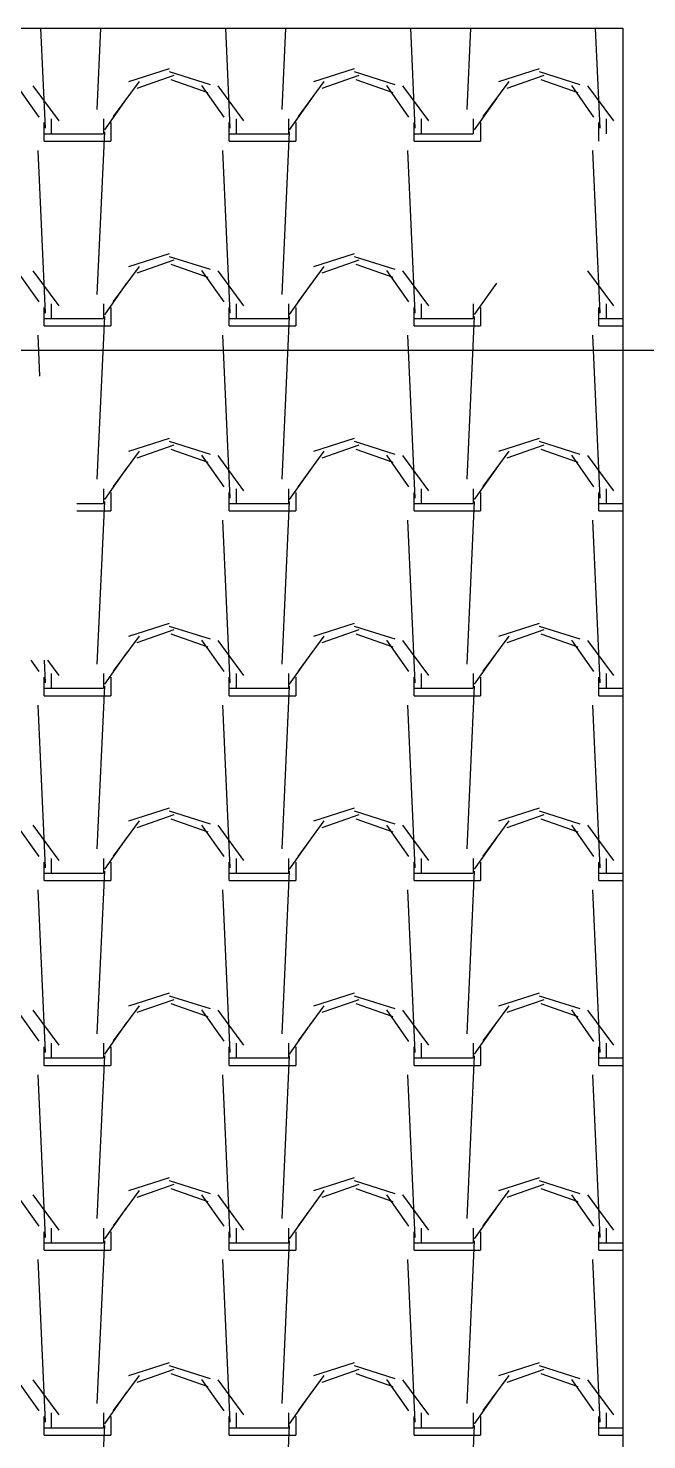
# Model space of a CAD drawing. Header units: millimetres. Extents: x 3923 to 4007, y 744 to 863.
# Drawn here: x 3937.775 to 3938.618, y 834.447 to 836.372 of the extents above; entities that cross this region are included whole.
import ezdxf

# ---------------------------------------------------------------- set-up
doc = ezdxf.new("R2010")
doc.units = ezdxf.units.MM
for name, color, linetype in [('-HIDRO', 8, 'Continuous'), ('A-PEN-B', 5, 'Continuous'), ('Esgoto', 5, 'Continuous')]:
    doc.layers.add(name, color=color, linetype=linetype)

msp = doc.modelspace()

# ---------------------------------------------------------------- linework, layer by layer
at = {"layer": '-HIDRO', "linetype": 'Continuous'}
for p, q in [((3936.3171, 836.3715), (3938.5851, 836.3715)), ((3937.7983, 836.2351), (3937.7921, 836.3715)), ((3937.869, 836.2607), (3937.874, 836.3715)), ((3938.0503, 836.2351), (3938.0441, 836.3715)), ((3938.121, 836.2607), (3938.126, 836.3715)), ((3938.3023, 836.2351), (3938.2961, 836.3715)), ((3938.373, 836.2607), (3938.378, 836.3715)), ((3938.5543, 836.2351), (3938.5481, 836.3715)), ((3938.5851, 836.3715), (3938.5851, 825.0315)), ((3937.967, 836.3161), (3937.9116, 836.2984)), ((3937.9735, 836.3072), (3937.9231, 836.2895)), ((3938.0231, 836.2945), (3937.9676, 836.3121)), ((3938.219, 836.3161), (3938.1636, 836.2984)), ((3938.2255, 836.3072), (3938.1751, 836.2895)), ((3938.2751, 836.2945), (3938.2196, 836.3121)), ((3938.471, 836.3161), (3938.4156, 836.2984)), ((3938.4775, 836.3072), (3938.4271, 836.2895)), ((3938.5271, 836.2945), (3938.4716, 836.3121)), ((3937.7897, 836.2504), (3937.7595, 836.2933)), ((3937.8169, 836.2451), (3937.7816, 836.293)), ((3937.9259, 836.2989), (3937.8906, 836.251)), ((3938.0202, 836.2836), (3937.9698, 836.3013)), ((3938.0417, 836.2504), (3938.0115, 836.2933)), ((3938.0688, 836.2451), (3938.0336, 836.293)), ((3938.1779, 836.2989), (3938.1426, 836.251)), ((3938.2722, 836.2836), (3938.2218, 836.3013)), ((3938.2937, 836.2504), (3938.2635, 836.2933)), ((3938.3208, 836.2451), (3938.2856, 836.293)), ((3938.4299, 836.2989), (3938.3946, 836.251)), ((3938.5242, 836.2836), (3938.4738, 836.3013)), ((3938.5457, 836.2504), (3938.5155, 836.2933)), ((3938.5728, 836.2451), (3938.5376, 836.293)), ((3937.9089, 836.2759), (3937.8786, 836.233)), ((3938.1609, 836.2759), (3938.1306, 836.2331)), ((3938.4129, 836.2759), (3938.3826, 836.2331)), ((3937.8068, 836.2277), (3937.8068, 836.2478)), ((3937.8774, 836.2478), (3937.8774, 836.2277)), ((3938.0588, 836.2277), (3938.0588, 836.2478)), ((3938.1294, 836.2478), (3938.1294, 836.2277)), ((3938.3108, 836.2277), (3938.3108, 836.2478)), ((3938.3814, 836.2478), (3938.3814, 836.2277)), ((3938.5628, 836.2277), (3938.5628, 836.2478)), ((3937.7967, 836.2176), (3937.7967, 836.2428)), ((3937.869, 836.0087), (3937.8791, 836.2305)), ((3937.8874, 836.2428), (3937.8874, 836.2176)), ((3938.0487, 836.2176), (3938.0487, 836.2428)), ((3938.121, 836.0087), (3938.1311, 836.2305)), ((3938.1394, 836.2428), (3938.1394, 836.2176)), ((3938.3007, 836.2176), (3938.3007, 836.2428)), ((3938.3914, 836.2428), (3938.3914, 836.2176)), ((3938.5527, 836.2176), (3938.5527, 836.2428)), ((3937.7967, 836.2277), (3937.8068, 836.2277)), ((3937.7967, 836.2176), (3937.8068, 836.2176)), ((3937.8068, 836.2277), (3937.8774, 836.2277)), ((3937.8068, 836.2176), (3937.8874, 836.2176)), ((3938.0487, 836.2277), (3938.0588, 836.2277)), ((3938.0487, 836.2176), (3938.0588, 836.2176)), ((3938.0588, 836.2277), (3938.1294, 836.2277)), ((3938.0588, 836.2176), (3938.1394, 836.2176)), ((3938.3007, 836.2277), (3938.3108, 836.2277)), ((3938.3007, 836.2176), (3938.3108, 836.2176)), ((3938.3108, 836.2277), (3938.3814, 836.2277)), ((3938.3108, 836.2176), (3938.3914, 836.2176)), ((3937.7983, 835.9831), (3937.7882, 836.2049)), ((3938.0503, 835.9831), (3938.0402, 836.2049)), ((3938.3023, 835.9831), (3938.2922, 836.2049)), ((3938.5543, 835.9831), (3938.5442, 836.2049)), ((3937.967, 836.0641), (3937.9116, 836.0464)), ((3937.9735, 836.0552), (3937.9231, 836.0375)), ((3938.0231, 836.0425), (3937.9676, 836.0601)), ((3938.219, 836.0641), (3938.1636, 836.0464)), ((3938.2255, 836.0552), (3938.1751, 836.0375)), ((3938.2751, 836.0425), (3938.2196, 836.0601)), ((3937.7897, 835.9984), (3937.7595, 836.0413)), ((3937.8169, 835.9931), (3937.7816, 836.041)), ((3937.9259, 836.0469), (3937.8906, 835.999)), ((3938.0202, 836.0316), (3937.9698, 836.0493)), ((3938.0417, 835.9984), (3938.0115, 836.0413)), ((3938.0689, 835.9931), (3938.0336, 836.041)), ((3938.1779, 836.0469), (3938.1426, 835.999)), ((3938.2722, 836.0316), (3938.2218, 836.0493)), ((3938.2937, 835.9984), (3938.2635, 836.0413)), ((3938.3208, 835.9931), (3938.2856, 836.041)), ((3938.5728, 835.9931), (3938.5376, 836.041)), ((3937.9089, 836.0239), (3937.8786, 835.981)), ((3938.1609, 836.0239), (3938.1306, 835.9811)), ((3938.4129, 836.0239), (3938.3826, 835.9811)), ((3937.7967, 835.9656), (3937.7967, 835.9908)), ((3937.8068, 835.9757), (3937.8068, 835.9958)), ((3937.869, 835.7567), (3937.8791, 835.9785)), ((3937.8774, 835.9958), (3937.8774, 835.9757)), ((3937.8874, 835.9908), (3937.8874, 835.9656)), ((3938.0487, 835.9656), (3938.0487, 835.9908)), ((3938.0588, 835.9757), (3938.0588, 835.9958)), ((3938.121, 835.7567), (3938.1311, 835.9785)), ((3938.1294, 835.9958), (3938.1294, 835.9757)), ((3938.1394, 835.9908), (3938.1394, 835.9656)), ((3938.3007, 835.9656), (3938.3007, 835.9908)), ((3938.3108, 835.9757), (3938.3108, 835.9958)), ((3938.373, 835.7567), (3938.3831, 835.9785)), ((3938.3814, 835.9958), (3938.3814, 835.9757)), ((3938.3914, 835.9908), (3938.3914, 835.9656)), ((3938.5527, 835.9656), (3938.5527, 835.9908)), ((3938.5628, 835.9757), (3938.5628, 835.9958)), ((3937.7967, 835.9757), (3937.8068, 835.9757)), ((3937.7967, 835.9656), (3937.8068, 835.9656)), ((3937.8068, 835.9757), (3937.8774, 835.9757)), ((3937.8068, 835.9656), (3937.8874, 835.9656)), ((3938.0487, 835.9757), (3938.0588, 835.9757)), ((3938.0487, 835.9656), (3938.0588, 835.9656)), ((3938.0588, 835.9757), (3938.1294, 835.9757)), ((3938.0588, 835.9656), (3938.1394, 835.9656)), ((3938.3007, 835.9757), (3938.3108, 835.9757)), ((3938.3007, 835.9656), (3938.3108, 835.9656)), ((3938.3108, 835.9757), (3938.3814, 835.9757)), ((3938.3108, 835.9656), (3938.3914, 835.9656)), ((3938.5527, 835.9757), (3938.5628, 835.9757)), ((3938.5527, 835.9656), (3938.5628, 835.9656)), ((3938.5628, 835.9757), (3938.5851, 835.9757)), ((3938.5628, 835.9656), (3938.5851, 835.9656)), ((3937.7908, 835.8971), (3937.7882, 835.9529)), ((3938.0503, 835.7311), (3938.0402, 835.9529)), ((3938.3023, 835.7311), (3938.2922, 835.9529)), ((3938.5543, 835.7311), (3938.5442, 835.9529)), ((3937.967, 835.8121), (3937.9116, 835.7944)), ((3938.0231, 835.7905), (3937.9676, 835.8081)), ((3938.219, 835.8121), (3938.1636, 835.7944)), ((3938.2751, 835.7905), (3938.2196, 835.8081)), ((3938.471, 835.8121), (3938.4156, 835.7944)), ((3938.5271, 835.7905), (3938.4716, 835.8081)), ((3937.9259, 835.7949), (3937.8906, 835.747)), ((3937.9735, 835.8032), (3937.9231, 835.7855)), ((3938.0202, 835.7796), (3937.9698, 835.7973)), ((3938.0417, 835.7464), (3938.0115, 835.7893)), ((3938.0689, 835.7411), (3938.0336, 835.789)), ((3938.1779, 835.7949), (3938.1426, 835.747)), ((3938.2255, 835.8032), (3938.1751, 835.7855)), ((3938.2722, 835.7796), (3938.2218, 835.7973)), ((3938.2937, 835.7464), (3938.2635, 835.7893)), ((3938.3209, 835.7411), (3938.2856, 835.789)), ((3938.4299, 835.7949), (3938.3946, 835.747)), ((3938.4775, 835.8032), (3938.4271, 835.7855)), ((3938.5242, 835.7796), (3938.4738, 835.7973)), ((3938.5457, 835.7464), (3938.5155, 835.7893)), ((3938.5728, 835.7411), (3938.5376, 835.789)), ((3937.9089, 835.7719), (3937.8786, 835.7291)), ((3938.1609, 835.7719), (3938.1306, 835.7291)), ((3938.4129, 835.7719), (3938.3826, 835.7291)), ((3937.8774, 835.7438), (3937.8774, 835.7237)), ((3937.8874, 835.7388), (3937.8874, 835.7136)), ((3938.0487, 835.7136), (3938.0487, 835.7388)), ((3938.0588, 835.7237), (3938.0588, 835.7438)), ((3938.1294, 835.7438), (3938.1294, 835.7237)), ((3938.1394, 835.7388), (3938.1394, 835.7136)), ((3938.3007, 835.7136), (3938.3007, 835.7388)), ((3938.3108, 835.7237), (3938.3108, 835.7438)), ((3938.3814, 835.7438), (3938.3814, 835.7237)), ((3938.3914, 835.7388), (3938.3914, 835.7136)), ((3938.5527, 835.7136), (3938.5527, 835.7388)), ((3938.5628, 835.7237), (3938.5628, 835.7438)), ((3937.8412, 835.7237), (3937.8774, 835.7237)), ((3937.8412, 835.7136), (3937.8874, 835.7136)), ((3937.869, 835.5047), (3937.8791, 835.7265)), ((3938.0487, 835.7237), (3938.0588, 835.7237)), ((3938.0487, 835.7136), (3938.0588, 835.7136)), ((3938.0588, 835.7237), (3938.1294, 835.7237)), ((3938.0588, 835.7136), (3938.1394, 835.7136)), ((3938.121, 835.5047), (3938.1311, 835.7265)), ((3938.3007, 835.7237), (3938.3108, 835.7237)), ((3938.3007, 835.7136), (3938.3108, 835.7136)), ((3938.3108, 835.7237), (3938.3814, 835.7237)), ((3938.3108, 835.7136), (3938.3914, 835.7136)), ((3938.373, 835.5047), (3938.3831, 835.7265)), ((3938.5527, 835.7237), (3938.5628, 835.7237)), ((3938.5527, 835.7136), (3938.5628, 835.7136)), ((3938.5628, 835.7237), (3938.5851, 835.7237)), ((3938.5628, 835.7136), (3938.5851, 835.7136)), ((3938.0503, 835.4791), (3938.0402, 835.7009)), ((3938.3023, 835.4791), (3938.2922, 835.7009)), ((3938.5543, 835.4791), (3938.5442, 835.7009)), ((3937.967, 835.5601), (3937.9116, 835.5424)), ((3938.0231, 835.5385), (3937.9676, 835.5561)), ((3938.219, 835.5601), (3938.1636, 835.5424)), ((3938.2751, 835.5385), (3938.2196, 835.5561)), ((3938.471, 835.5601), (3938.4156, 835.5424)), ((3938.5271, 835.5385), (3938.4716, 835.5561)), ((3937.9259, 835.5429), (3937.8906, 835.495)), ((3937.9735, 835.5512), (3937.9231, 835.5335)), ((3938.0202, 835.5276), (3937.9698, 835.5453)), ((3938.0417, 835.4944), (3938.0115, 835.5373)), ((3938.0689, 835.4891), (3938.0336, 835.537)), ((3938.1779, 835.5429), (3938.1426, 835.495)), ((3938.2255, 835.5512), (3938.1751, 835.5335)), ((3938.2722, 835.5276), (3938.2218, 835.5453)), ((3938.2937, 835.4944), (3938.2635, 835.5373)), ((3938.3209, 835.4891), (3938.2856, 835.537)), ((3938.4299, 835.5429), (3938.3946, 835.495)), ((3938.4775, 835.5512), (3938.4271, 835.5335)), ((3938.5242, 835.5276), (3938.4738, 835.5453)), ((3938.5457, 835.4944), (3938.5155, 835.5373)), ((3938.5728, 835.4891), (3938.5376, 835.537)), ((3937.9089, 835.5199), (3937.8786, 835.4771)), ((3938.1609, 835.5199), (3938.1306, 835.4771)), ((3938.4129, 835.5199), (3938.3826, 835.4771)), ((3937.7897, 835.4945), (3937.7787, 835.5101)), ((3937.7983, 835.4791), (3937.7969, 835.5101)), ((3937.8169, 835.4891), (3937.8014, 835.5101)), ((3937.7967, 835.4616), (3937.7967, 835.4868)), ((3937.8068, 835.4717), (3937.8068, 835.4918)), ((3937.8774, 835.4918), (3937.8774, 835.4717)), ((3937.8874, 835.4868), (3937.8874, 835.4616)), ((3938.0487, 835.4616), (3938.0487, 835.4868)), ((3938.0588, 835.4717), (3938.0588, 835.4918)), ((3938.1294, 835.4918), (3938.1294, 835.4717)), ((3938.1394, 835.4868), (3938.1394, 835.4616)), ((3938.3007, 835.4616), (3938.3007, 835.4868)), ((3938.3108, 835.4717), (3938.3108, 835.4918)), ((3938.3814, 835.4918), (3938.3814, 835.4717)), ((3938.3914, 835.4868), (3938.3914, 835.4616)), ((3938.5527, 835.4616), (3938.5527, 835.4868)), ((3938.5628, 835.4717), (3938.5628, 835.4918)), ((3937.7967, 835.4717), (3937.8068, 835.4717)), ((3937.7967, 835.4616), (3937.8068, 835.4616)), ((3937.8068, 835.4717), (3937.8774, 835.4717)), ((3937.8068, 835.4616), (3937.8874, 835.4616)), ((3937.869, 835.2527), (3937.8791, 835.4745)), ((3938.0487, 835.4717), (3938.0588, 835.4717)), ((3938.0487, 835.4616), (3938.0588, 835.4616)), ((3938.0588, 835.4717), (3938.1294, 835.4717)), ((3938.0588, 835.4616), (3938.1394, 835.4616)), ((3938.121, 835.2527), (3938.1311, 835.4745)), ((3938.3007, 835.4717), (3938.3108, 835.4717)), ((3938.3007, 835.4616), (3938.3108, 835.4616)), ((3938.3108, 835.4717), (3938.3814, 835.4717)), ((3938.3108, 835.4616), (3938.3914, 835.4616)), ((3938.373, 835.2527), (3938.3831, 835.4745)), ((3938.5527, 835.4717), (3938.5628, 835.4717)), ((3938.5527, 835.4616), (3938.5628, 835.4616)), ((3938.5628, 835.4717), (3938.5851, 835.4717)), ((3938.5628, 835.4616), (3938.5851, 835.4616)), ((3937.7983, 835.2271), (3937.7882, 835.4489)), ((3938.0503, 835.2271), (3938.0402, 835.4489)), ((3938.3023, 835.2271), (3938.2922, 835.4489)), ((3938.5543, 835.2271), (3938.5442, 835.4489)), ((3937.967, 835.3081), (3937.9116, 835.2904)), ((3938.219, 835.3081), (3938.1636, 835.2904)), ((3938.471, 835.3081), (3938.4156, 835.2904)), ((3937.7897, 835.2425), (3937.7595, 835.2853)), ((3937.9259, 835.2909), (3937.8906, 835.243)), ((3937.9735, 835.2992), (3937.9231, 835.2815)), ((3938.0231, 835.2865), (3937.9676, 835.3041)), ((3938.0202, 835.2756), (3937.9698, 835.2933)), ((3938.0417, 835.2425), (3938.0115, 835.2853)), ((3938.1779, 835.2909), (3938.1426, 835.243)), ((3938.2255, 835.2992), (3938.1751, 835.2815)), ((3938.2751, 835.2865), (3938.2196, 835.3041)), ((3938.2722, 835.2756), (3938.2218, 835.2933)), ((3938.2937, 835.2424), (3938.2635, 835.2853)), ((3938.4299, 835.2909), (3938.3946, 835.243)), ((3938.4775, 835.2992), (3938.4271, 835.2815)), ((3938.5271, 835.2865), (3938.4716, 835.3041)), ((3938.5242, 835.2756), (3938.4738, 835.2933)), ((3938.5457, 835.2424), (3938.5155, 835.2853)), ((3937.8169, 835.2371), (3937.7816, 835.285)), ((3937.9089, 835.2679), (3937.8786, 835.2251)), ((3938.0689, 835.2371), (3938.0336, 835.285)), ((3938.1609, 835.2679), (3938.1306, 835.2251)), ((3938.3209, 835.2371), (3938.2856, 835.285)), ((3938.4129, 835.2679), (3938.3826, 835.2251)), ((3938.5729, 835.2371), (3938.5376, 835.285)), ((3937.7967, 835.2096), (3937.7967, 835.2348)), ((3937.8068, 835.2197), (3937.8068, 835.2398)), ((3937.8774, 835.2398), (3937.8774, 835.2197)), ((3937.8874, 835.2348), (3937.8874, 835.2096)), ((3938.0487, 835.2096), (3938.0487, 835.2348)), ((3938.0588, 835.2197), (3938.0588, 835.2398)), ((3938.1294, 835.2398), (3938.1294, 835.2197)), ((3938.1394, 835.2348), (3938.1394, 835.2096)), ((3938.3007, 835.2096), (3938.3007, 835.2348)), ((3938.3108, 835.2197), (3938.3108, 835.2398)), ((3938.3814, 835.2398), (3938.3814, 835.2197)), ((3938.3914, 835.2348), (3938.3914, 835.2096)), ((3938.5527, 835.2096), (3938.5527, 835.2348)), ((3938.5628, 835.2197), (3938.5628, 835.2398)), ((3937.7967, 835.2197), (3937.8068, 835.2197)), ((3937.7967, 835.2096), (3937.8068, 835.2096)), ((3937.8068, 835.2197), (3937.8774, 835.2197)), ((3937.8068, 835.2096), (3937.8874, 835.2096)), ((3937.869, 835.0007), (3937.8791, 835.2225)), ((3938.0487, 835.2197), (3938.0588, 835.2197)), ((3938.0487, 835.2096), (3938.0588, 835.2096)), ((3938.0588, 835.2197), (3938.1294, 835.2197)), ((3938.0588, 835.2096), (3938.1394, 835.2096)), ((3938.121, 835.0007), (3938.1311, 835.2225)), ((3938.3007, 835.2197), (3938.3108, 835.2197)), ((3938.3007, 835.2096), (3938.3108, 835.2096)), ((3938.3108, 835.2197), (3938.3814, 835.2197)), ((3938.3108, 835.2096), (3938.3914, 835.2096)), ((3938.373, 835.0007), (3938.3831, 835.2225)), ((3938.5527, 835.2197), (3938.5628, 835.2197)), ((3938.5527, 835.2096), (3938.5628, 835.2096)), ((3938.5628, 835.2197), (3938.5851, 835.2197)), ((3938.5628, 835.2096), (3938.5851, 835.2096)), ((3937.7983, 834.9751), (3937.7882, 835.1969)), ((3938.0503, 834.9751), (3938.0402, 835.1969)), ((3938.3023, 834.9751), (3938.2922, 835.1969)), ((3938.5543, 834.9751), (3938.5442, 835.1969)), ((3937.967, 835.0561), (3937.9116, 835.0384)), ((3938.219, 835.0561), (3938.1636, 835.0384)), ((3938.471, 835.0561), (3938.4156, 835.0384)), ((3937.9259, 835.0389), (3937.8906, 834.991)), ((3937.9735, 835.0472), (3937.9231, 835.0295)), ((3938.0231, 835.0345), (3937.9676, 835.0521)), ((3938.0202, 835.0236), (3937.9698, 835.0413)), ((3938.1779, 835.0389), (3938.1426, 834.991)), ((3938.2255, 835.0472), (3938.1751, 835.0295)), ((3938.2751, 835.0345), (3938.2196, 835.0521)), ((3938.2722, 835.0236), (3938.2218, 835.0413)), ((3938.4299, 835.0389), (3938.3946, 834.991)), ((3938.4775, 835.0472), (3938.4271, 835.0295)), ((3938.5271, 835.0345), (3938.4716, 835.0521)), ((3938.5242, 835.0236), (3938.4738, 835.0413)), ((3937.7897, 834.9905), (3937.7595, 835.0333)), ((3937.8169, 834.9851), (3937.7816, 835.033)), ((3937.9089, 835.0159), (3937.8786, 834.9731)), ((3938.0417, 834.9905), (3938.0115, 835.0333)), ((3938.0689, 834.9851), (3938.0336, 835.033)), ((3938.1609, 835.0159), (3938.1306, 834.9731)), ((3938.2937, 834.9904), (3938.2635, 835.0333)), ((3938.3209, 834.9851), (3938.2856, 835.033)), ((3938.4129, 835.0159), (3938.3826, 834.9731)), ((3938.5457, 834.9904), (3938.5155, 835.0333)), ((3938.5729, 834.9851), (3938.5376, 835.033)), ((3937.7967, 834.9576), (3937.7967, 834.9828)), ((3937.8068, 834.9677), (3937.8068, 834.9878)), ((3937.8774, 834.9878), (3937.8774, 834.9677)), ((3937.8874, 834.9828), (3937.8874, 834.9576)), ((3938.0487, 834.9576), (3938.0487, 834.9828)), ((3938.0588, 834.9677), (3938.0588, 834.9878)), ((3938.1294, 834.9878), (3938.1294, 834.9677)), ((3938.1394, 834.9828), (3938.1394, 834.9576)), ((3938.3007, 834.9576), (3938.3007, 834.9828)), ((3938.3108, 834.9677), (3938.3108, 834.9878)), ((3938.3814, 834.9878), (3938.3814, 834.9677)), ((3938.3914, 834.9828), (3938.3914, 834.9576)), ((3938.5527, 834.9576), (3938.5527, 834.9828)), ((3938.5628, 834.9677), (3938.5628, 834.9878)), ((3937.7967, 834.9677), (3937.8068, 834.9677)), ((3937.8068, 834.9677), (3937.8774, 834.9677)), ((3937.869, 834.7487), (3937.8791, 834.9705)), ((3938.0487, 834.9677), (3938.0588, 834.9677)), ((3938.0588, 834.9677), (3938.1294, 834.9677)), ((3938.121, 834.7487), (3938.1311, 834.9705)), ((3938.3007, 834.9677), (3938.3108, 834.9677)), ((3938.3108, 834.9677), (3938.3814, 834.9677)), ((3938.373, 834.7487), (3938.3831, 834.9705)), ((3938.5527, 834.9677), (3938.5628, 834.9677)), ((3938.5628, 834.9677), (3938.5851, 834.9677)), ((3937.7983, 834.7231), (3937.7882, 834.9449)), ((3937.7967, 834.9576), (3937.8068, 834.9576)), ((3937.8068, 834.9576), (3937.8874, 834.9576)), ((3938.0503, 834.7231), (3938.0402, 834.9449)), ((3938.0487, 834.9576), (3938.0588, 834.9576)), ((3938.0588, 834.9576), (3938.1394, 834.9576)), ((3938.3023, 834.7231), (3938.2922, 834.9449)), ((3938.3007, 834.9576), (3938.3108, 834.9576)), ((3938.3108, 834.9576), (3938.3914, 834.9576)), ((3938.5543, 834.7231), (3938.5442, 834.9449)), ((3938.5527, 834.9576), (3938.5628, 834.9576)), ((3938.5628, 834.9576), (3938.5851, 834.9576)), ((3937.9259, 834.7869), (3937.8906, 834.739)), ((3937.967, 834.8041), (3937.9116, 834.7864)), ((3937.9735, 834.7952), (3937.9231, 834.7775)), ((3938.0231, 834.7825), (3937.9676, 834.8001)), ((3938.0202, 834.7716), (3937.9698, 834.7892)), ((3938.1779, 834.7869), (3938.1426, 834.739)), ((3938.219, 834.8041), (3938.1636, 834.7864)), ((3938.2255, 834.7952), (3938.1751, 834.7775)), ((3938.2751, 834.7825), (3938.2196, 834.8001)), ((3938.2722, 834.7716), (3938.2218, 834.7892)), ((3938.4299, 834.7869), (3938.3946, 834.739)), ((3938.471, 834.8041), (3938.4156, 834.7864)), ((3938.4775, 834.7952), (3938.4271, 834.7775)), ((3938.5271, 834.7825), (3938.4716, 834.8001)), ((3938.5242, 834.7716), (3938.4738, 834.7892)), ((3937.7897, 834.7385), (3937.7595, 834.7813)), ((3937.8169, 834.7331), (3937.7816, 834.781)), ((3938.0417, 834.7385), (3938.0115, 834.7813)), ((3938.0689, 834.7331), (3938.0336, 834.781)), ((3938.2937, 834.7385), (3938.2635, 834.7813)), ((3938.3209, 834.7331), (3938.2856, 834.781)), ((3938.5457, 834.7384), (3938.5155, 834.7813)), ((3938.5729, 834.7331), (3938.5376, 834.781)), ((3937.9089, 834.7639), (3937.8786, 834.7211)), ((3938.1609, 834.7639), (3938.1306, 834.7211)), ((3938.4129, 834.7639), (3938.3826, 834.7211)), ((3937.7967, 834.7056), (3937.7967, 834.7308)), ((3937.8068, 834.7157), (3937.8068, 834.7358)), ((3937.8774, 834.7358), (3937.8774, 834.7157)), ((3937.8874, 834.7308), (3937.8874, 834.7056)), ((3938.0487, 834.7056), (3938.0487, 834.7308)), ((3938.0588, 834.7157), (3938.0588, 834.7358)), ((3938.1294, 834.7358), (3938.1294, 834.7157)), ((3938.1394, 834.7308), (3938.1394, 834.7056)), ((3938.3007, 834.7056), (3938.3007, 834.7308)), ((3938.3108, 834.7157), (3938.3108, 834.7358)), ((3938.3814, 834.7358), (3938.3814, 834.7157)), ((3938.3914, 834.7308), (3938.3914, 834.7056)), ((3938.5527, 834.7056), (3938.5527, 834.7308)), ((3938.5628, 834.7157), (3938.5628, 834.7358)), ((3937.7967, 834.7157), (3937.8068, 834.7157)), ((3937.8068, 834.7157), (3937.8774, 834.7157)), ((3937.869, 834.4967), (3937.8791, 834.7185)), ((3938.0487, 834.7157), (3938.0588, 834.7157)), ((3938.0588, 834.7157), (3938.1294, 834.7157)), ((3938.121, 834.4967), (3938.1311, 834.7185)), ((3938.3007, 834.7157), (3938.3108, 834.7157)), ((3938.3108, 834.7157), (3938.3814, 834.7157)), ((3938.373, 834.4967), (3938.3831, 834.7185)), ((3938.5527, 834.7157), (3938.5628, 834.7157)), ((3938.5628, 834.7157), (3938.5851, 834.7157)), ((3937.7983, 834.4711), (3937.7882, 834.6929)), ((3937.7967, 834.7056), (3937.8068, 834.7056)), ((3937.8068, 834.7056), (3937.8874, 834.7056)), ((3938.0503, 834.4711), (3938.0402, 834.6929)), ((3938.0487, 834.7056), (3938.0588, 834.7056)), ((3938.0588, 834.7056), (3938.1394, 834.7056)), ((3938.3023, 834.4711), (3938.2922, 834.6929)), ((3938.3007, 834.7056), (3938.3108, 834.7056)), ((3938.3108, 834.7056), (3938.3914, 834.7056)), ((3938.5543, 834.4711), (3938.5442, 834.6929)), ((3938.5527, 834.7056), (3938.5628, 834.7056)), ((3938.5628, 834.7056), (3938.5851, 834.7056)), ((3937.9259, 834.5349), (3937.8906, 834.487)), ((3937.967, 834.5521), (3937.9116, 834.5344)), ((3937.9735, 834.5432), (3937.9231, 834.5255)), ((3938.0231, 834.5305), (3937.9676, 834.5481)), ((3938.0202, 834.5196), (3937.9698, 834.5372)), ((3938.1779, 834.5349), (3938.1426, 834.487)), ((3938.219, 834.5521), (3938.1636, 834.5344)), ((3938.2255, 834.5432), (3938.1751, 834.5255)), ((3938.2751, 834.5305), (3938.2196, 834.5481)), ((3938.2722, 834.5196), (3938.2218, 834.5372)), ((3938.4299, 834.5349), (3938.3946, 834.487)), ((3938.471, 834.5521), (3938.4156, 834.5344)), ((3938.4775, 834.5432), (3938.4271, 834.5255)), ((3938.5271, 834.5305), (3938.4716, 834.5481)), ((3938.5242, 834.5196), (3938.4738, 834.5372)), ((3937.7897, 834.4865), (3937.7595, 834.5293)), ((3937.8169, 834.4811), (3937.7816, 834.529)), ((3938.0417, 834.4865), (3938.0115, 834.5293)), ((3938.0689, 834.4811), (3938.0336, 834.529)), ((3938.2937, 834.4865), (3938.2635, 834.5293)), ((3938.3209, 834.4811), (3938.2856, 834.529)), ((3938.5457, 834.4865), (3938.5155, 834.5293)), ((3938.5729, 834.4811), (3938.5376, 834.529)), ((3937.9089, 834.5119), (3937.8786, 834.4691)), ((3938.1609, 834.5119), (3938.1306, 834.4691)), ((3938.4129, 834.5119), (3938.3826, 834.4691)), ((3937.7967, 834.4536), (3937.7967, 834.4788)), ((3937.8068, 834.4637), (3937.8068, 834.4838)), ((3937.8774, 834.4838), (3937.8774, 834.4637)), ((3937.8874, 834.4788), (3937.8874, 834.4536)), ((3938.0487, 834.4536), (3938.0487, 834.4788)), ((3938.0588, 834.4637), (3938.0588, 834.4838)), ((3938.1294, 834.4838), (3938.1294, 834.4637)), ((3938.1394, 834.4788), (3938.1394, 834.4536)), ((3938.3007, 834.4536), (3938.3007, 834.4788)), ((3938.3108, 834.4637), (3938.3108, 834.4838)), ((3938.3814, 834.4838), (3938.3814, 834.4637)), ((3938.3914, 834.4788), (3938.3914, 834.4536)), ((3938.5527, 834.4536), (3938.5527, 834.4788)), ((3938.5628, 834.4637), (3938.5628, 834.4838)), ((3937.7967, 834.4637), (3937.8068, 834.4637)), ((3937.8068, 834.4637), (3937.8774, 834.4637)), ((3937.869, 834.2447), (3937.8791, 834.4665)), ((3938.0487, 834.4637), (3938.0588, 834.4637)), ((3938.0588, 834.4637), (3938.1294, 834.4637)), ((3938.121, 834.2447), (3938.1311, 834.4665)), ((3938.3007, 834.4637), (3938.3108, 834.4637)), ((3938.3108, 834.4637), (3938.3814, 834.4637)), ((3938.373, 834.2447), (3938.3831, 834.4665)), ((3938.5527, 834.4637), (3938.5628, 834.4637)), ((3938.5628, 834.4637), (3938.5851, 834.4637)), ((3937.7967, 834.4536), (3937.8068, 834.4536)), ((3937.8068, 834.4536), (3937.8874, 834.4536)), ((3938.0487, 834.4536), (3938.0588, 834.4536)), ((3938.0588, 834.4536), (3938.1394, 834.4536)), ((3938.3007, 834.4536), (3938.3108, 834.4536)), ((3938.3108, 834.4536), (3938.3914, 834.4536)), ((3938.5527, 834.4536), (3938.5628, 834.4536)), ((3938.5628, 834.4536), (3938.5851, 834.4536))]:
    msp.add_line(p, q, dxfattribs=at)
at = {"layer": 'A-PEN-B'}
msp.add_line((3938.6926, 835.9322), (3938.5722, 835.9322), dxfattribs=at)
at = {"layer": 'Esgoto'}
msp.add_line((3938.5722, 835.9322), (3936.2632, 835.9322), dxfattribs=at)

doc.saveas('drawing.dxf')
